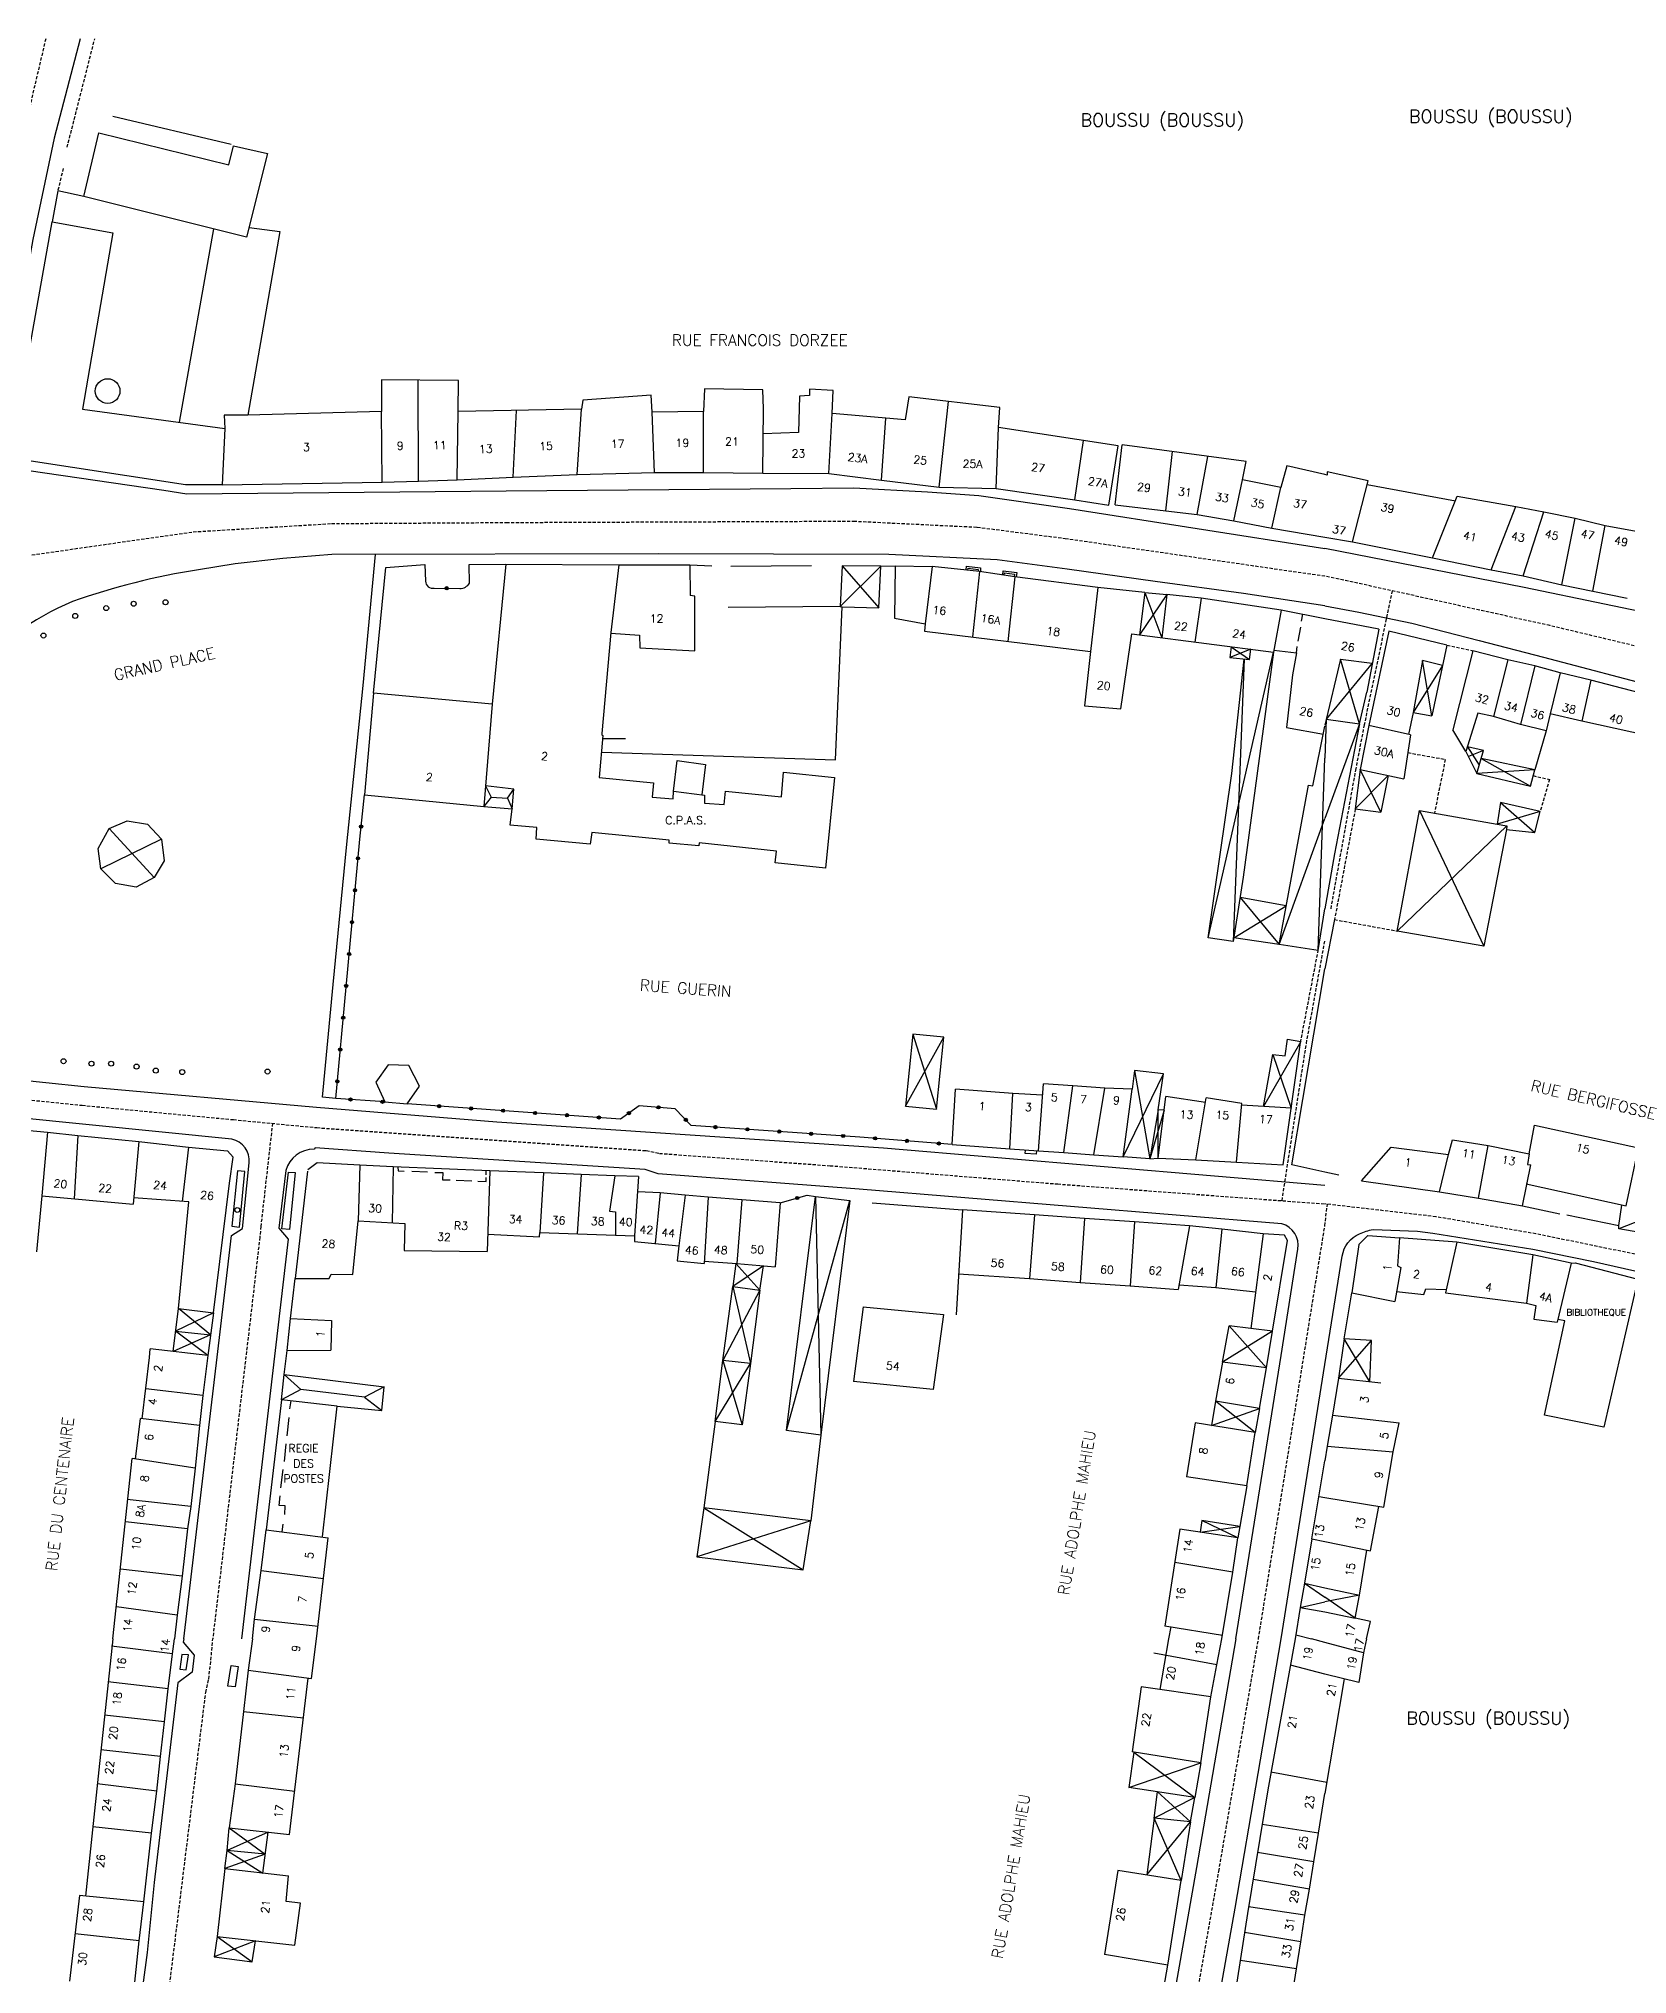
# Model space of a CAD drawing. Header units: millimetres. Extents: x 109000 to 110000, y 124000 to 125001.
# Drawn here: x 109299.1 to 109547.2, y 124697.6 to 125000 of the extents above; entities that cross this region are included whole.
import ezdxf
from ezdxf.enums import TextEntityAlignment as Align

# ---------------------------------------------------------------- set-up
doc = ezdxf.new("R2010")
doc.units = ezdxf.units.MM
doc.linetypes.add('DASHED', pattern=[0.75, 0.5, -0.25])
doc.layers.get('0').update_dxf_attribs({"linetype": 'CONTINUOUS'})
for name, color, linetype in [('W0001', 6, 'DASHED'), ('W0008', 7, 'CONTINUOUS'), ('W0100', 7, 'CONTINUOUS'), ('W0112', 1, 'DASHED'), ('W0310', 3, 'CONTINUOUS'), ('W0322', 7, 'CONTINUOUS'), ('W0980', 7, 'CONTINUOUS'), ('W0989', 7, 'CONTINUOUS'), ('W0991', 7, 'CONTINUOUS')]:
    doc.layers.add(name, color=color, linetype=linetype)
doc.styles.get("Standard").update_dxf_attribs({"font": 'romans.shx', "width": 0.85})

# ---------------------------------------------------------------- blocks, each defined once
blk = doc.blocks.new('t322o')
at = {"color": 0, "linetype": 'Continuous'}
for radius in [0.25, 0.15]:
    blk.add_circle((0, 0), radius, dxfattribs=at)

msp = doc.modelspace()

# ---------------------------------------------------------------- linework, layer by layer
at = {"layer": 'W0001'}
for points in [[(109300.2, 125000), (109293.11, 124969.78), (109290.77, 124958.07), (109289.93, 124954.14), (109285.26, 124943.78)], [(109297.3, 124919.25), (109323.24, 124922.96), (109344.86, 124924.25), (109372.13, 124924.42), (109426.39, 124924.63), (109445.7, 124923.69), (109459.44, 124921.93), (109500, 124916.06)], [(109510.51, 124913.75), (109506.15, 124892.83), (109504.83, 124885.98), (109500.88, 124863.89)], [(109493.31, 124818.46), (109494.69, 124827.39), (109497.12, 124843.03), (109500, 124859.03)], [(109261.47, 124837.9), (109305.9, 124833.36), (109329.52, 124831.12), (109342.55, 124829.87), (109394, 124826.28), (109396.06, 124825.85), (109422.71, 124823.93), (109458.27, 124821.07), (109500, 124817.96)], [(109335.62, 124830.54), (109333.8, 124814.44), (109333.64, 124812.75), (109332.26, 124800.84), (109326.29, 124750)], [(109500, 124814.54), (109500.39, 124817.91)], [(109489.63, 124750), (109500, 124814.54)], [(109316.36, 124669.94), (109325.2, 124741.64), (109325.66, 124743.72), (109326.02, 124746.69), (109326.29, 124750)], [(109430.87, 124500), (109449.9, 124562.16), (109460.27, 124596.89), (109463.53, 124610.55), (109464.29, 124613.8), (109467.23, 124626.7), (109471.91, 124648.48), (109483.44, 124713.68), (109489.63, 124750)]]:
    msp.add_lwpolyline(points, dxfattribs=at)
for points in [[(109714.68, 124750, -0.127693), (109700.69, 124767.16), (109689.66, 124791.66), (109678.26, 124815.98), (109678.36, 124818.82), (109674.03, 124828.08), (109665.92, 124840.98), (109657.41, 124851.16), (109655.46, 124851.82), (109649.54, 124857.38), (109633.48, 124868.82), (109613.63, 124878.62), (109602.24, 124883.89), (109579.99, 124894.32), (109566.57, 124900.81), (109535.17, 124908.3), (109500, 124916.06)], [(109707.75, 124756.33), (109690.11, 124756.61, -0.051784), (109683.69, 124757.38, -0.008133), (109679.09, 124758.5), (109672.15, 124760.88), (109655.52, 124767.73), (109649.64, 124770.33), (109636.12, 124776.75), (109618.62, 124785.72), (109602.93, 124792.84), (109579.49, 124801.7), (109568.73, 124805.15), (109550.65, 124809.65), (109532.98, 124813.28), (109517.35, 124815.95), (109500, 124817.96)]]:
    msp.add_lwpolyline(points, format="xyb", dxfattribs=at)
at = {"layer": 'W0008'}
for points in [[(109305.57, 125000), (109301.52, 124984.45), (109298.17, 124968.64), (109292.41, 124936.42), (109292.41, 124935.34, 0.399475), (109294.69, 124932.95), (109318.66, 124929.47), (109322.26, 124928.88), (109372.11, 124929.35), (109416.58, 124929.71), (109426.41, 124929.83), (109437.91, 124929.23), (109445.94, 124928.64), (109460.09, 124926.6), (109500, 124920.37)], [(109597.31, 125000), (109593.25, 124980.33), (109590.28, 124968.22), (109585.75, 124950.36), (109582.55, 124938.64), (109580.53, 124931.03), (109573.59, 124908.58, -0.335024), (109568.38, 124906.46), (109556.23, 124909.06), (109531.16, 124914.27), (109500, 124920.37)], [(109500, 124911.38), (109487.29, 124913.31), (109473.51, 124915.22), (109459.73, 124917.14), (109448.82, 124918.58), (109431.92, 124919.41), (109395.85, 124919.53), (109344.91, 124919.41), (109337.24, 124918.81), (109329.81, 124917.98), (109324.05, 124917.02, 0.047694), (109304.41, 124912.07, 0.107864), (109288.01, 124900.4, 0.141165)], [(109500, 124911.38), (109505.31, 124910.41), (109513.61, 124908.68), (109524.12, 124905.98), (109534.15, 124903.38), (109552.76, 124898.47), (109563.17, 124895.67), (109569.47, 124893.66), (109569.62, 124893.59, -0.147656), (109570.32, 124892.07), (109599.72, 124878.52, -0.087075), (109600.65, 124877.88, -0.087075)], [(109321.8, 124750), (109328.61, 124807.67), (109329.2, 124813.03), (109330.95, 124814.14), (109332, 124824.35, 0.389344), (109329.25, 124828.06), (109284.14, 124832.58), (109269.88, 124834.02, 0.284501), (109264.97, 124831.62), (109255.97, 124811.85), (109243.07, 124783.41), (109238.4, 124775.42), (109234.18, 124767.98), (109228.73, 124759.64), (109222.42, 124750)], [(109486.09, 124750), (109493.17, 124794.25), (109495.8, 124810.9, 0.378756), (109493.28, 124814.85), (109427.25, 124820.24), (109395.85, 124822.64), (109393.81, 124823.36), (109353.78, 124825.87), (109342.27, 124826.71), (109342.13, 124826.51, 0.339513), (109337.7, 124823.17), (109336.6, 124814.15), (109338.08, 124812.46), (109330.79, 124750)], [(109500, 124792.86), (109502.71, 124809.82, -0.256954), (109505.41, 124813.29, -0.049296), (109507.53, 124813.97), (109514.47, 124813.68), (109516.88, 124813.39), (109532.51, 124810.88), (109541.96, 124808.96), (109550.06, 124807.12)], [(109486.09, 124750), (109479.96, 124714.29), (109468.49, 124649.08), (109463.77, 124627.47, -0.422935), (109461.21, 124625.23), (109438.88, 124629.84)], [(109500, 124591.49), (109471.35, 124603.73), (109468.69, 124605.06, -0.23461), (109467.05, 124609.67), (109471.66, 124630.35), (109475.97, 124651.44), (109486.01, 124707.95), (109493.17, 124750)]]:
    msp.add_lwpolyline(points, format="xyb", dxfattribs=at)
for points in [[(109276.23, 124839.41), (109306.2, 124836.29), (109342.51, 124833.06), (109370.68, 124830.78), (109431.08, 124826.71), (109500, 124820.9)], [(109329.3, 124814.49), (109330.47, 124814.35), (109331.29, 124823.04), (109330.15, 124823.14), (109329.3, 124814.49)], [(109338.12, 124822.93), (109339.19, 124822.85), (109338.26, 124813.98), (109337.11, 124814.09), (109338.12, 124822.93)], [(109493.17, 124750), (109500, 124792.86)], [(109321.8, 124750), (109321.67, 124749.51), (109323.41, 124747.46), (109323.1, 124744.8), (109320.85, 124743.16), (109317.16, 124711.94), (109316.03, 124700.99), (109311.74, 124668.76)], [(109321.15, 124745.29), (109322.15, 124745.16), (109322.48, 124747.49), (109321.48, 124747.55), (109321.15, 124745.29)]]:
    msp.add_lwpolyline(points, dxfattribs=at)
at = {"layer": 'W0100'}
for points in [[(109306.14, 124975.34), (109308.49, 124985.3), (109328.83, 124980.28), (109329.56, 124983.28), (109334.83, 124982.06), (109331.59, 124969.02), (109306.14, 124975.34)], [(109326.39, 124970.31), (109321.03, 124940.08)], [(109331.96, 124970.53), (109336.77, 124969.88), (109331.78, 124941.16), (109328.09, 124941.16), (109328.2, 124939.1)], [(109402.97, 124941.75), (109394.93, 124941.68), (109394.79, 124944.31), (109384.12, 124943.53), (109383.9, 124942.11), (109364.62, 124941.75), (109364.69, 124946.59), (109352.66, 124946.73), (109352.66, 124941.75), (109331.78, 124941.16)], [(109358.43, 124930.87), (109358.36, 124946.66)], [(109412.3, 124942.15), (109412.23, 124945.16), (109403.12, 124945.31), (109402.97, 124941.75)], [(109467.74, 124936.38), (109449.02, 124939.26), (109449.23, 124942.39), (109435, 124944.03), (109434.43, 124940.47), (109423.04, 124941.47), (109423.19, 124945.02), (109419.48, 124945.23), (109419.48, 124944.24), (109417.92, 124944.17), (109417.78, 124938.48), (109412.27, 124938.27)], [(109439.77, 124929.95), (109441.2, 124943.31)], [(109352.73, 124930.73), (109352.66, 124941.75)], [(109364.47, 124931.08), (109364.62, 124941.75)], [(109373.23, 124931.51), (109373.73, 124941.92)], [(109383.19, 124931.94), (109383.9, 124942.11)], [(109395.29, 124932.22), (109394.93, 124941.68)], [(109402.97, 124932.22), (109402.97, 124941.75)], [(109412.23, 124932.15), (109412.3, 124942.15)], [(109422.54, 124932.08), (109423.04, 124941.47)], [(109430.73, 124931.01), (109431.44, 124940.73)], [(109448.66, 124929.73), (109449.02, 124939.26)], [(109460.97, 124927.95), (109462.31, 124937.22)], [(109467.24, 124927.17), (109468.34, 124936.57)], [(109500, 124931.89), (109494.06, 124933.29), (109493.14, 124929.87), (109487.16, 124931.08), (109487.73, 124933.93), (109468.34, 124936.57)], [(109466.24, 124927.1), (109467.74, 124936.38)], [(109475.14, 124926.25), (109476.22, 124935.5)], [(109480.05, 124925.68), (109481.72, 124934.75)], [(109327.77, 124930.32), (109352.73, 124930.73)], [(109352.73, 124930.73), (109358.43, 124930.87)], [(109358.43, 124930.87), (109364.47, 124931.08)], [(109364.47, 124931.08), (109373.23, 124931.51)], [(109373.23, 124931.51), (109383.19, 124931.94)], [(109383.19, 124931.94), (109395.29, 124932.22)], [(109395.29, 124932.22), (109402.97, 124932.22)], [(109402.97, 124932.22), (109412.23, 124932.15)], [(109412.23, 124932.15), (109422.54, 124932.08)], [(109422.54, 124932.08), (109430.73, 124931.01)], [(109430.73, 124931.01), (109439.77, 124929.95)], [(109485.81, 124924.68), (109487.16, 124931.08)], [(109506.75, 124930.95), (109500.34, 124932.35), (109500.34, 124931.8), (109500, 124931.89)], [(109504.34, 124921.4), (109506.75, 124930.95)], [(109439.77, 124929.95), (109448.66, 124929.73)], [(109448.66, 124929.73), (109460.97, 124927.95)], [(109460.97, 124927.95), (109466.24, 124927.1)], [(109491.72, 124923.54), (109493.14, 124929.87)], [(109506.6, 124930.35), (109520.39, 124927.82)], [(109516.83, 124918.91), (109520.67, 124928.51)], [(109520.67, 124928.51), (109529.83, 124926.92), (109534.22, 124926.07), (109539.11, 124925.09)], [(109467.24, 124927.17), (109475.14, 124926.25)], [(109475.14, 124926.25), (109480.05, 124925.68)], [(109480.05, 124925.68), (109485.81, 124924.68)], [(109485.81, 124924.68), (109491.72, 124923.54)], [(109526, 124917.02), (109529.83, 124926.92)], [(109530.97, 124916.08), (109534.22, 124926.07)], [(109537.01, 124914.66), (109539.11, 124925.09)], [(109539.11, 124925.09), (109543.81, 124923.93), (109549.18, 124922.96), (109553.09, 124922.23), (109552.79, 124920.46), (109554.92, 124919.97), (109563.78, 124918.14), (109565.73, 124924.18)], [(109491.72, 124923.54), (109500, 124922.14)], [(109500, 124922.14), (109504.34, 124921.4)], [(109504.34, 124921.4), (109516.83, 124918.91)], [(109541.86, 124913.71), (109543.81, 124923.93)], [(109345.5, 124834.43), (109343.43, 124834.66), (109345.12, 124852.26), (109347.18, 124873.62), (109349.79, 124898.95), (109351.7, 124919.43)], [(109516.83, 124918.91), (109526, 124917.02)], [(109351.4, 124897.73), (109353.31, 124917.4), (109359.44, 124917.86)], [(109366.33, 124917.86), (109372.08, 124917.93), (109369.93, 124896.04)], [(109372.08, 124917.93), (109389.7, 124917.78), (109388.47, 124907.22), (109387.09, 124891.45), (109387.07, 124891.22), (109387.23, 124891.12), (109386.63, 124884.56), (109395.14, 124883.72), (109394.91, 124881.5), (109398.2, 124881.27), (109398.28, 124882.42), (109403.1, 124881.81), (109403.1, 124880.58), (109406.17, 124880.35), (109406.4, 124882.42), (109415.13, 124881.58), (109415.43, 124885.4), (109423.4, 124884.56), (109422.02, 124870.4), (109414.13, 124871.25), (109414.36, 124873.08), (109402.26, 124874.38), (109402.23, 124873.89), (109397.56, 124874.33), (109397.58, 124874.78), (109385.48, 124875.99), (109385.25, 124874.15), (109376.83, 124874.92), (109376.91, 124876.76), (109372.77, 124877.14), (109373.08, 124879.66)], [(109389.7, 124917.78), (109400.8, 124917.78)], [(109400.8, 124917.78), (109400.88, 124913.03)], [(109400.8, 124917.78), (109404.26, 124917.64)], [(109407.21, 124917.58), (109419.8, 124917.71)], [(109424.6, 124911.22), (109430.31, 124911.09), (109430.65, 124917.58), (109424.62, 124917.64), (109424.29, 124911.29), (109424.6, 124911.22)], [(109424.29, 124911.29), (109430.65, 124917.58)], [(109424.62, 124917.64), (109430.31, 124911.09)], [(109430.65, 124917.58), (109432.89, 124917.64)], [(109432.89, 124917.64), (109432.78, 124909.48), (109437.59, 124908.61), (109437.47, 124907.45), (109463.38, 124904.26), (109462.46, 124895.75), (109468.14, 124895.29), (109469.87, 124907.04), (109471.03, 124906.87)], [(109432.89, 124917.64), (109438.64, 124917.55)], [(109438.64, 124917.55), (109437.59, 124908.61)], [(109446.08, 124916.78), (109438.64, 124917.55)], [(109443.96, 124917), (109444.02, 124917.58), (109446.24, 124917.31), (109446.19, 124916.77)], [(109444.26, 124916.97), (109444.29, 124917.26), (109445.86, 124917.09), (109445.86, 124916.81)], [(109446.08, 124916.78), (109444.97, 124906.53)], [(109451.59, 124915.94), (109446.08, 124916.78)], [(109449.68, 124916.23), (109449.78, 124916.89), (109451.9, 124916.63), (109451.81, 124915.91)], [(109449.92, 124916.2), (109449.97, 124916.54), (109451.5, 124916.37), (109451.49, 124915.96)], [(109451.59, 124915.94), (109450.47, 124905.85)], [(109464.54, 124914.26), (109451.59, 124915.94)], [(109526, 124917.02), (109530.97, 124916.08)], [(109530.97, 124916.08), (109537.01, 124914.66)], [(109388.46, 124907.13), (109392.94, 124906.8), (109393, 124904.86), (109401.58, 124904.39), (109401.58, 124912.89), (109400.88, 124913.03)], [(109464.54, 124914.26), (109463.38, 124904.26)], [(109471.89, 124913.49), (109464.54, 124914.26)], [(109471.89, 124913.49), (109471.03, 124906.87)], [(109471.89, 124913.49), (109475.34, 124913.19), (109471.03, 124906.87)], [(109471.89, 124913.49), (109474.56, 124906.41)], [(109475.34, 124913.19), (109474.56, 124906.41)], [(109480.7, 124912.58), (109475.34, 124913.19)], [(109480.7, 124912.58), (109479.69, 124905.74)], [(109493.18, 124910.74), (109480.7, 124912.58)], [(109537.01, 124914.66), (109541.86, 124913.71)], [(109541.86, 124913.71), (109547.24, 124912.59)], [(109386.99, 124888.51), (109423.55, 124887.33), (109424.6, 124911.22)], [(109424.29, 124911.29), (109406.8, 124911.15)], [(109493.18, 124910.74), (109491.96, 124904.15)], [(109500, 124909.36), (109493.18, 124910.74)], [(109496.37, 124909.01), (109496.54, 124910.08)], [(109508.43, 124907.74), (109500, 124909.36)], [(109471.03, 124906.87), (109491.96, 124904.15)], [(109495.84, 124905.88), (109496.25, 124908.09)], [(109508.43, 124907.74), (109506.54, 124897.92)], [(109510.02, 124907.44), (109506.89, 124892.72)], [(109519.08, 124905.26), (109510.02, 124907.44)], [(109481.76, 124859.55), (109491.96, 124904.15)], [(109491.96, 124904.15), (109487.26, 124868.99), (109485.7, 124858.97), (109481.76, 124859.55), (109485.47, 124885.21)], [(109485.37, 124905), (109485.18, 124903.34), (109488.25, 124902.99), (109488.44, 124904.61), (109485.18, 124903.34)], [(109485.37, 124905), (109488.25, 124902.99)], [(109492.02, 124904.48), (109495.55, 124904.03), (109494.97, 124900.61), (109493.99, 124892.39), (109499.78, 124891.36)], [(109495.55, 124904.03), (109495.67, 124905.02)], [(109519.08, 124905.26), (109516.69, 124894.19)], [(109523.1, 124904.37), (109519.98, 124892.04)], [(109528.6, 124902.95), (109523.1, 124904.37)], [(109485.47, 124885.21), (109487.39, 124903.09), (109485.7, 124858.97)], [(109502.42, 124903.05), (109500, 124892.73)], [(109507.41, 124902.43), (109500.23, 124893.71)], [(109505.43, 124892.97), (109502.42, 124903.05), (109507.41, 124902.43)], [(109518.4, 124902.1), (109515.24, 124902.88), (109513.79, 124894.75), (109516.69, 124894.19), (109515.24, 124902.88)], [(109518.4, 124902.1), (109513.79, 124894.75)], [(109528.6, 124902.95), (109526.34, 124894.1)], [(109532.81, 124902), (109528.6, 124902.95)], [(109532.81, 124902), (109530.54, 124892.85)], [(109536.77, 124900.94), (109532.81, 124902)], [(109536.77, 124900.94), (109535.2, 124894.55)], [(109541.56, 124899.76), (109536.77, 124900.94)], [(109351.4, 124897.73), (109350.02, 124881.88)], [(109369.93, 124896.04), (109351.4, 124897.73)], [(109500.23, 124893.71), (109505.43, 124892.97), (109506.54, 124897.92)], [(109541.56, 124899.76), (109540.12, 124893.38)], [(109551.56, 124897.16), (109541.56, 124899.76)], [(109369.93, 124896.04), (109368.63, 124880.05)], [(109513.79, 124894.75), (109513.07, 124891.32)], [(109540.12, 124893.38), (109535.2, 124894.55), (109534.57, 124891.86), (109530.54, 124892.85), (109526.34, 124894.1), (109523.92, 124894.64), (109522.04, 124888.64), (109519.98, 124892.04)], [(109498.96, 124857.54), (109492.88, 124858.47), (109497.44, 124883.38), (109498.11, 124883.29), (109500, 124892.58)], [(109500.23, 124893.71), (109500, 124887.58)], [(109505.43, 124892.97), (109501.53, 124872.64), (109500, 124864.06)], [(109505.43, 124892.97), (109500, 124878.16)], [(109506.89, 124892.72), (109505.54, 124885.84)], [(109513.4, 124891.24), (109506.89, 124892.72)], [(109513.4, 124891.24), (109512.34, 124884.39)], [(109534.57, 124891.86), (109532.79, 124885.79)], [(109566.08, 124878.45), (109555.78, 124883.37), (109558.38, 124889.36), (109540.12, 124893.38)], [(109387.19, 124890.65), (109390.76, 124890.65)], [(109522.04, 124888.64), (109523.75, 124885.19), (109524.78, 124888.77), (109522.26, 124889.35)], [(109522.26, 124889.35), (109524.13, 124886.52)], [(109524.78, 124888.77), (109522.43, 124887.85)], [(109398.28, 124882.42), (109398.84, 124887.21), (109403.27, 124886.59), (109402.71, 124881.86)], [(109498.96, 124857.54), (109500, 124887.58)], [(109505.54, 124885.84), (109504.76, 124879.66), (109508.72, 124879.16), (109505.54, 124885.84)], [(109505.54, 124885.84), (109512.34, 124884.39)], [(109523.75, 124885.19), (109532.11, 124883.24), (109532.79, 124885.79), (109524.42, 124887.52), (109532.11, 124883.24)], [(109532.79, 124885.79), (109523.75, 124885.19)], [(109368.63, 124880.05), (109373.08, 124879.66), (109373.3, 124882.73), (109368.89, 124883.26), (109369.78, 124881.5), (109372.31, 124881.35), (109373.3, 124882.73)], [(109504.76, 124879.66), (109509.89, 124884.91), (109508.72, 124879.16)], [(109350.02, 124881.88), (109368.63, 124880.05)], [(109369.78, 124881.5), (109368.63, 124880.05)], [(109372.31, 124881.35), (109373.08, 124879.66)], [(109528.39, 124876.45), (109524.86, 124858.21), (109511.31, 124860.59), (109514.81, 124879.41), (109526.91, 124877.28)], [(109514.81, 124879.41), (109524.86, 124858.21)], [(109533.64, 124879.24), (109527.42, 124880.68), (109526.91, 124877.28), (109528.44, 124877.02), (109528.39, 124876.45), (109532.8, 124875.97), (109533.64, 124879.24), (109526.91, 124877.28)], [(109527.42, 124880.68), (109532.8, 124875.97)], [(109312.94, 124877.83), (109316.08, 124877.29), (109318.31, 124874.92), (109318.69, 124871.55), (109317.16, 124868.95), (109314.32, 124867.42), (109311.11, 124868.03), (109308.81, 124870.33), (109308.42, 124873.46), (109310.11, 124876.6), (109312.94, 124877.83)], [(109310.11, 124876.6), (109317.16, 124868.95)], [(109492.88, 124858.47), (109500, 124878.16)], [(109511.31, 124860.59), (109528.44, 124877.02)], [(109318.31, 124874.92), (109308.81, 124870.33)], [(109492.88, 124858.47), (109485.78, 124859.51), (109493.98, 124864.51), (109486.77, 124865.81), (109492.88, 124858.47)], [(109498.96, 124857.54), (109500, 124864.06)], [(109501.51, 124862.38), (109500, 124854.71)], [(109500, 124822.93), (109494.85, 124824.05), (109500, 124854.71)], [(109434.51, 124833.21), (109439.33, 124832.75), (109440.48, 124844), (109435.66, 124844.46), (109434.51, 124833.21), (109440.48, 124844)], [(109435.66, 124844.46), (109439.33, 124832.75)], [(109490.42, 124833.16), (109491.88, 124841.32), (109493.8, 124841.09), (109494.18, 124843.69), (109496.24, 124843.34), (109490.42, 124833.16)], [(109493.5, 124824.05), (109496.21, 124843.18)], [(109491.88, 124841.32), (109494.75, 124832.9)], [(109356.68, 124833.59), (109358.6, 124836.34), (109356.91, 124839.56), (109353.7, 124839.71), (109351.78, 124836.96), (109353.16, 124833.9), (109356.68, 124833.59)], [(109455.27, 124826.24), (109456.03, 124836.73)], [(109474.91, 124832.61), (109473.96, 124832.67), (109474.8, 124838.26), (109470.28, 124838.79), (109469.9, 124835.89), (109465.61, 124836.04), (109460.63, 124836.42), (109456.03, 124836.73)], [(109472.66, 124825.02), (109468.52, 124825.32), (109474.8, 124838.26)], [(109470.28, 124838.79), (109472.66, 124825.02)], [(109441.79, 124827.24), (109442.32, 124835.89)], [(109455.9, 124834.97), (109451.28, 124835.2), (109442.32, 124835.89)], [(109450.82, 124826.55), (109451.28, 124835.2)], [(109459.25, 124826.01), (109460.63, 124836.42)], [(109463.92, 124825.63), (109465.61, 124836.04)], [(109468.52, 124825.32), (109469.9, 124835.89)], [(109473.96, 124825.09), (109475.18, 124834.74)], [(109481.35, 124833.81), (109475.18, 124834.74)], [(109479.86, 124824.86), (109481.46, 124834.51)], [(109487.06, 124833.67), (109481.46, 124834.51)], [(109473.96, 124832.67), (109472.66, 124825.02), (109473.96, 124825.09), (109473.96, 124832.67)], [(109474.91, 124832.61), (109472.66, 124825.02)], [(109486.18, 124824.5), (109487.06, 124833.67)], [(109494.75, 124832.9), (109487.03, 124833.36)], [(109295.5, 124829.61), (109300.49, 124829.16)], [(109300.49, 124829.16), (109299.6, 124819.2)], [(109300.49, 124829.16), (109305.23, 124828.63)], [(109305.23, 124828.63), (109304.63, 124818.74)], [(109305.23, 124828.63), (109314.77, 124827.73)], [(109314.77, 124827.73), (109313.84, 124817.91)], [(109314.77, 124827.73), (109322.51, 124826.83)], [(109510.38, 124826.83), (109519.34, 124825.66), (109519.92, 124827.99), (109525.51, 124827.06), (109531.92, 124825.78), (109531.68, 124824.09), (109532.15, 124824.04)], [(109531.92, 124825.78), (109532.73, 124830.26), (109548.97, 124826.71), (109554.38, 124824.79)], [(109322.51, 124826.83), (109321.52, 124818.35)], [(109322.51, 124826.83), (109328.6, 124826.23)], [(109326.42, 124800.93), (109328.9, 124821.2), (109329.5, 124825.26)], [(109328.6, 124826.23), (109329.5, 124825.26)], [(109441.79, 124827.24), (109450.82, 124826.55)], [(109450.82, 124826.55), (109455.27, 124826.24)], [(109454.97, 124826.26), (109454.92, 124825.71), (109453.2, 124825.85), (109453.23, 124826.38)], [(109455.27, 124826.24), (109459.25, 124826.01)], [(109459.25, 124826.01), (109463.92, 124825.63)], [(109463.92, 124825.63), (109468.52, 124825.32)], [(109473.96, 124825.09), (109479.86, 124824.86)], [(109479.86, 124824.86), (109486.18, 124824.5)], [(109505.7, 124821.54), (109510.38, 124826.83)], [(109517.89, 124819.82), (109519.34, 124825.66)], [(109523.99, 124818.88), (109525.51, 124827.06)], [(109547.07, 124817.64), (109548.97, 124826.71)], [(109341.07, 124823.06), (109339.15, 124806.3), (109344.48, 124806.3), (109344.8, 124807), (109348.15, 124806.94), (109349, 124815.3), (109356.3, 124814.92), (109356.19, 124810.67), (109369.18, 124810.51)], [(109342.61, 124824.39), (109341.12, 124823.27)], [(109349.27, 124824.02), (109342.61, 124824.39)], [(109349.27, 124824.02), (109349, 124815.3)], [(109354.49, 124823.75), (109349.27, 124824.02)], [(109354.49, 124823.75), (109354.32, 124815.02)], [(109369.55, 124823.12), (109354.49, 124823.75)], [(109355.18, 124823.72), (109355.23, 124823.12), (109356.19, 124823.06)], [(109357.41, 124823.06), (109359.86, 124822.96)], [(109360.98, 124822.85), (109362.21, 124822.85), (109362.16, 124821.74), (109363.36, 124821.71)], [(109364.34, 124821.67), (109366.77, 124821.56)], [(109367.72, 124821.51), (109368.98, 124821.48), (109369.01, 124822.08)], [(109368.99, 124822.52), (109369.01, 124823.14)], [(109369.55, 124823.12), (109369.18, 124810.51)], [(109377.97, 124822.8), (109369.55, 124823.12)], [(109377.97, 124822.8), (109377.38, 124813.49)], [(109383.82, 124822.53), (109377.97, 124822.8)], [(109383.82, 124822.53), (109383.24, 124813.28)], [(109389.09, 124822.37), (109383.82, 124822.53)], [(109389.09, 124822.37), (109388.29, 124816.84)], [(109392.77, 124822.26), (109389.09, 124822.37)], [(109392.77, 124822.26), (109392.18, 124812.95)], [(109486.18, 124824.5), (109493.5, 124824.05)], [(109502.17, 124822.46), (109500, 124822.93)], [(109530.85, 124817.64), (109532.15, 124824.04)], [(109299.6, 124819.2), (109298.77, 124810.47)], [(109299.6, 124819.2), (109313.84, 124817.91)], [(109320.93, 124801.61), (109322.58, 124818.27), (109313.93, 124818.89)], [(109396.17, 124819.71), (109392.71, 124819.87)], [(109396.17, 124819.71), (109395.41, 124811.78)], [(109400.06, 124819.34), (109396.17, 124819.71)], [(109400.06, 124819.34), (109399.1, 124811.41)], [(109403.68, 124819.02), (109400.06, 124819.34)], [(109403.68, 124819.02), (109403.04, 124808.65)], [(109408.95, 124818.59), (109403.68, 124819.02)], [(109408.95, 124818.59), (109408.15, 124808.63)], [(109414.92, 124818.11), (109408.95, 124818.59)], [(109420.45, 124819.13), (109425.83, 124818.49), (109421.3, 124781.83), (109415.93, 124782.58), (109420.45, 124819.13), (109421.3, 124781.83)], [(109505.7, 124821.54), (109517.89, 124819.82)], [(109517.89, 124819.82), (109523.99, 124818.88)], [(109523.99, 124818.88), (109530.85, 124817.64)], [(109531.47, 124821.07), (109547.07, 124817.64)], [(109553.57, 124818.88), (109556.19, 124818.1), (109545.94, 124814.09), (109545.94, 124814.61), (109546.4, 124817.78)], [(109388.29, 124816.84), (109389.2, 124816.73), (109389.2, 124813.06)], [(109414.92, 124818.11), (109414.12, 124808.15)], [(109415.93, 124782.58), (109425.83, 124818.49)], [(109429.29, 124818.11), (109443.4, 124817.05)], [(109443.4, 124817.05), (109442.39, 124800.61)], [(109454.63, 124816.25), (109443.4, 124817.05)], [(109454.63, 124816.25), (109453.89, 124806.28)], [(109462.46, 124815.67), (109454.63, 124816.25)], [(109462.46, 124815.67), (109461.78, 124805.69)], [(109470.29, 124815.14), (109462.46, 124815.67)], [(109530.85, 124817.64), (109536.69, 124816.42)], [(109537.79, 124816.24), (109545.94, 124814.61)], [(109369.26, 124813.22), (109377.33, 124812.8), (109377.38, 124813.49), (109392.18, 124812.95), (109392.18, 124812.1), (109399.1, 124811.41), (109398.84, 124809.07), (109403.04, 124808.65)], [(109470.29, 124815.14), (109469.61, 124805.16)], [(109478.86, 124814.55), (109470.29, 124815.14)], [(109478.86, 124814.55), (109477.1, 124804.6)], [(109483.92, 124814.02), (109478.86, 124814.55)], [(109483.92, 124814.02), (109482.96, 124804.92)], [(109490.36, 124813.27), (109483.92, 124814.02)], [(109490.36, 124813.27), (109488.45, 124798.48)], [(109493.71, 124813.06), (109490.36, 124813.27)], [(109494.19, 124812.26), (109493.71, 124813.06)], [(109505.29, 124811.61), (109506.72, 124813.04)], [(109506.72, 124813.04), (109511.68, 124812.67)], [(109511.68, 124812.67), (109511.33, 124808.26)], [(109520.62, 124811.96), (109511.68, 124812.67)], [(109555.14, 124812.46), (109545.94, 124814.09)], [(109491.8, 124798.06), (109494.19, 124812.26)], [(109505.29, 124811.61), (109504.23, 124804.04)], [(109520.62, 124811.96), (109518.86, 124804.07)], [(109532.51, 124810.01), (109520.62, 124811.96)], [(109532.51, 124810.01), (109531.51, 124802.45)], [(109538.49, 124808.71), (109532.51, 124810.01)], [(109403.07, 124809.02), (109408.15, 124808.63), (109414.12, 124808.15)], [(109408, 124808.64), (109407.52, 124805.03), (109411.77, 124804.5), (109412.32, 124808.29), (109407.52, 124805.03)], [(109408, 124808.64), (109411.77, 124804.5)], [(109442.78, 124807.01), (109453.89, 124806.28), (109461.78, 124805.69), (109469.61, 124805.16), (109477.1, 124804.6)], [(109511.33, 124808.26), (109511.85, 124808), (109510.91, 124802.7)], [(109538.49, 124808.71), (109539.12, 124808.77), (109548.87, 124806.21), (109543.57, 124783.06), (109534.33, 124784.94), (109537.5, 124799.71), (109536.4, 124799.9)], [(109538.49, 124808.71), (109536.3, 124799.46)], [(109338.46, 124800.06), (109339.15, 124806.3)], [(109411.77, 124804.5), (109410.28, 124793.01), (109405.97, 124793.48), (109407.52, 124805.03), (109410.28, 124793.01)], [(109411.77, 124804.5), (109405.97, 124793.48)], [(109477.23, 124805.31), (109482.96, 124804.92), (109489.19, 124804.24)], [(109503.04, 124796.9), (109504.23, 124804.04)], [(109504.23, 124804.04), (109510.91, 124802.7)], [(109511.18, 124804.25), (109515.44, 124803.82), (109515.78, 124804.67), (109518.97, 124804.6)], [(109518.86, 124804.07), (109531.51, 124802.45), (109532.96, 124802.11), (109532.62, 124799.97), (109536.3, 124799.46)], [(109320.09, 124794.9), (109320.93, 124801.61), (109326.42, 124800.93), (109325.51, 124794.25), (109320.49, 124798.08), (109325.95, 124797.49), (109320.93, 124801.61)], [(109326.42, 124800.93), (109320.49, 124798.08)], [(109427.91, 124801.89), (109426.36, 124790.19)], [(109427.91, 124801.89), (109440.42, 124800.67)], [(109440.42, 124800.67), (109438.82, 124788.96)], [(109325.95, 124797.49), (109320.09, 124794.9)], [(109337.91, 124795.07), (109338.46, 124800.06)], [(109338.46, 124800.06), (109344.85, 124799.76)], [(109344.85, 124799.76), (109344.74, 124795.13)], [(109491.8, 124798.06), (109484.02, 124793.22), (109485.03, 124798.91), (109490.89, 124792.37), (109491.8, 124798.06)], [(109491.8, 124798.06), (109485.03, 124798.91)], [(109315.28, 124784.38), (109316.42, 124793.95), (109316.51, 124795.34)], [(109325.51, 124794.25), (109316.51, 124795.34)], [(109337.45, 124791.3), (109337.91, 124795.07)], [(109337.91, 124795.07), (109344.74, 124795.13)], [(109507.05, 124790.17), (109507.31, 124796.64), (109503.04, 124796.9), (109502.15, 124790.74), (109507.31, 124796.64)], [(109507.05, 124790.17), (109503.04, 124796.9)], [(109325.51, 124794.25), (109324.76, 124788.02)], [(109405.97, 124793.48), (109409.01, 124783.43), (109404.75, 124783.96), (109410.28, 124793.01), (109409.01, 124783.43)], [(109404.75, 124783.96), (109405.97, 124793.48)], [(109484.02, 124793.22), (109482.91, 124787.15)], [(109490.89, 124792.37), (109484.02, 124793.22)], [(109489.77, 124785.98), (109490.89, 124792.37)], [(109324.76, 124788.02), (109315.84, 124789.09)], [(109350.01, 124787.79), (109340.06, 124788.96), (109337.02, 124787.37), (109337.45, 124791.3), (109340.06, 124788.96)], [(109337.45, 124791.3), (109353.05, 124789.39)], [(109345.75, 124786.36), (109352.68, 124785.66), (109353.05, 124789.39), (109350.01, 124787.79), (109352.68, 124785.66)], [(109438.82, 124788.96), (109426.36, 124790.19)], [(109502.15, 124790.74), (109501.21, 124784.94)], [(109502.15, 124790.74), (109508.77, 124789.98)], [(109324.76, 124788.02), (109324.24, 124783.36)], [(109343.46, 124765.92), (109345.75, 124786.36), (109337.02, 124787.37), (109334.64, 124767.06)], [(109338.35, 124785.93), (109338.52, 124787.19)], [(109482.91, 124787.15), (109482.3, 124783.35), (109489.77, 124785.98), (109489.13, 124782.26), (109482.91, 124787.15)], [(109489.77, 124785.98), (109482.91, 124787.15)], [(109314.24, 124778.1), (109314.99, 124784.41)], [(109324.24, 124783.36), (109314.99, 124784.41)], [(109324.24, 124783.36), (109323.56, 124776.68)], [(109337.93, 124781.73), (109338.25, 124784.6)], [(109404.75, 124783.96), (109402.99, 124770.5)], [(109479.76, 124783.75), (109478.38, 124775.34)], [(109489.13, 124782.26), (109479.76, 124783.75)], [(109501.21, 124784.94), (109500.38, 124780.09)], [(109501.21, 124784.94), (109511.59, 124783.74)], [(109509.19, 124770.58), (109510.65, 124779.21), (109511.59, 124783.74)], [(109337.5, 124777.74), (109337.77, 124780.45)], [(109421.3, 124781.83), (109419.71, 124768.43)], [(109487.8, 124773.91), (109489.13, 124782.26)], [(109500.38, 124780.09), (109500, 124777.84)], [(109500.38, 124780.09), (109510.65, 124779.21)], [(109310.71, 124750), (109313.72, 124778.18)], [(109323.56, 124776.68), (109313.72, 124778.18)], [(109323.56, 124776.68), (109322.88, 124770.68)], [(109336.92, 124773.59), (109337.29, 124776.46)], [(109497.97, 124765.61), (109500, 124777.84)], [(109487.8, 124773.91), (109478.38, 124775.34)], [(109487.8, 124773.91), (109486.74, 124767.58)], [(109322.88, 124770.68), (109312.95, 124771.8)], [(109322.88, 124770.68), (109322.36, 124767.22)], [(109337.56, 124769.44), (109337.61, 124770.77), (109336.65, 124770.82), (109336.81, 124772.36)], [(109402.99, 124770.5), (109401.92, 124762.84), (109418.54, 124760.77), (109419.71, 124768.43), (109401.92, 124762.84)], [(109419.71, 124768.43), (109402.99, 124770.5), (109418.54, 124760.77)], [(109499.09, 124772.26), (109500, 124772.11)], [(109500, 124772.11), (109509.19, 124770.58)], [(109507.14, 124763.75), (109508.43, 124770.67)], [(109322.36, 124767.22), (109312.66, 124768.28)], [(109322.36, 124767.22), (109321.53, 124759.79)], [(109337.16, 124766.73), (109337.29, 124767.9)], [(109486.74, 124767.58), (109480.78, 124768.48), (109480.53, 124766.65), (109486.74, 124767.58), (109486.42, 124765.77), (109480.78, 124768.48)], [(109333.83, 124760.71), (109334.64, 124767.06)], [(109334.64, 124767.06), (109344.32, 124765.81)], [(109342.51, 124750), (109344.32, 124765.81)], [(109477.37, 124767.13), (109475.02, 124752.01)], [(109486.42, 124765.77), (109477.37, 124767.13)], [(109485.62, 124760.45), (109486.42, 124765.77)], [(109497.97, 124765.61), (109496.8, 124758.69)], [(109497.97, 124765.61), (109500, 124765.2)], [(109500, 124765.2), (109507.14, 124763.75)], [(109485.62, 124760.45), (109476.56, 124761.91)], [(109506.52, 124750), (109507.14, 124752.73), (109504.75, 124753.24), (109505.43, 124756.83), (109506.57, 124763.86)], [(109321.53, 124759.79), (109311.87, 124760.87)], [(109321.53, 124759.79), (109320.71, 124753.71)], [(109332.83, 124753.1), (109333.83, 124760.71)], [(109333.83, 124760.71), (109343.59, 124759.43)], [(109483.93, 124750), (109485.62, 124760.45)], [(109496.8, 124758.69), (109496.16, 124754.92), (109500, 124755.77)], [(109496.8, 124758.69), (109500, 124756.52)], [(109496.8, 124758.69), (109500, 124758)], [(109500, 124758), (109505.43, 124756.83)], [(109505.43, 124756.83), (109500, 124755.77)], [(109504.75, 124753.24), (109500, 124756.52)], [(109320.71, 124753.71), (109311.25, 124755)], [(109320.71, 124753.71), (109320.34, 124750)], [(109332.48, 124750), (109332.83, 124753.1)], [(109332.83, 124753.1), (109342.77, 124751.98)], [(109496.16, 124754.92), (109495.36, 124750)], [(109496.16, 124754.92), (109500, 124754.22)], [(109500, 124754.22), (109504.75, 124753.24)], [(109310.71, 124750), (109308.48, 124729.56), (109306.4, 124709.81)], [(109320.02, 124747.69), (109320.34, 124750)], [(109332.48, 124750), (109331.8, 124745.1)], [(109341.71, 124743.81), (109342.51, 124750)], [(109495.36, 124750), (109491.11, 124726.42), (109487.92, 124707.09), (109485.65, 124692.36), (109484.09, 124683.16), (109480.58, 124665.94), (109477.85, 124648.95), (109475.28, 124635.62), (109472.71, 124624.01), (109468.57, 124608.19), (109469.24, 124606.44)], [(109475.59, 124750), (109474.22, 124742.1)], [(109484.02, 124750.55), (109475.02, 124752.01)], [(109475.94, 124751.86), (109475.59, 124750)], [(109483.12, 124745.96), (109483.93, 124750)], [(109495.47, 124750.66), (109497.9, 124750)], [(109500, 124749.43), (109497.9, 124750)], [(109506.03, 124747.84), (109500, 124749.43)], [(109506.52, 124750), (109506.03, 124747.84)], [(109320.02, 124747.69), (109310.49, 124748.85)], [(109319.35, 124742.22), (109320.02, 124747.69)], [(109483.12, 124745.96), (109473.29, 124747.76)], [(109506.03, 124747.84), (109505.33, 124743.2)], [(109319.35, 124742.22), (109309.91, 124743.31)], [(109329.18, 124745.84), (109330.26, 124745.68), (109329.82, 124742.52), (109328.67, 124742.63), (109329.18, 124745.84)], [(109331.8, 124745.1), (109331.12, 124738.67)], [(109331.8, 124745.1), (109341.71, 124743.81)], [(109338.29, 124719.44), (109341.18, 124743.88)], [(109482.2, 124740.93), (109483.12, 124745.96)], [(109500, 124744.49), (109494.63, 124745.92)], [(109505.33, 124743.2), (109500, 124744.49)], [(109503.02, 124743.76), (109500, 124725.84)], [(109318.75, 124737.03), (109319.35, 124742.22)], [(109471.29, 124742.53), (109469.88, 124732.36)], [(109482.2, 124740.93), (109471.29, 124742.53)], [(109480.61, 124730.65), (109482.2, 124740.93)], [(109318.75, 124737.03), (109309.37, 124738.07)], [(109318.15, 124731.63), (109318.75, 124737.03)], [(109331.12, 124738.67), (109329.78, 124727.34)], [(109331.12, 124738.67), (109340.45, 124737.69)], [(109318.15, 124731.63), (109308.8, 124732.67)], [(109317.55, 124726.23), (109318.15, 124731.63)], [(109470.15, 124732.32), (109469.39, 124726.79), (109480.61, 124730.65), (109479.69, 124725.2), (109469.39, 124726.79)], [(109480.61, 124730.65), (109469.88, 124732.36)], [(109470.15, 124732.32), (109479.69, 124725.2)], [(109500.29, 124727.55), (109491.57, 124729.17)], [(109317.55, 124726.23), (109308.25, 124727.36)], [(109316.75, 124719.63), (109317.55, 124726.23)], [(109329.78, 124727.34), (109328.86, 124720.48)], [(109329.78, 124727.34), (109339.1, 124726.23)], [(109479.69, 124725.2), (109473.32, 124722.01), (109473.88, 124726.09), (109479.02, 124721.4), (109479.69, 124725.2)], [(109498.99, 124719.64), (109500, 124725.84)], [(109500.29, 124727.55), (109500.29, 124727.55)], [(109473.32, 124722.01), (109472.2, 124713.12), (109479.02, 124721.4), (109477.55, 124712.27), (109473.32, 124722.01)], [(109479.02, 124721.4), (109473.32, 124722.01)], [(109316.75, 124719.63), (109307.54, 124720.66)], [(109315.55, 124708.9), (109316.75, 124719.63)], [(109334.13, 124713.42), (109334.94, 124719.81), (109328.55, 124716.93), (109328.86, 124720.48), (109334.5, 124716.37), (109328.18, 124714.11), (109328.55, 124716.93), (109334.13, 124713.42)], [(109328.86, 124720.48), (109338.29, 124719.44)], [(109498.99, 124719.64), (109490.22, 124721.02)], [(109498.29, 124715.19), (109498.99, 124719.64)], [(109334.5, 124716.37), (109328.55, 124716.93)], [(109498.29, 124715.19), (109489.49, 124716.63)], [(109328.18, 124714.11), (109326.96, 124703.52)], [(109328.18, 124714.11), (109338.12, 124712.96)], [(109339.09, 124702.17), (109340.01, 124708.72), (109337.74, 124708.97), (109338.12, 124712.96)], [(109467.67, 124713.83), (109465.6, 124700.71)], [(109477.55, 124712.27), (109467.67, 124713.83)], [(109497.59, 124710.91), (109498.29, 124715.19)], [(109305.48, 124709.9), (109303.94, 124696.51)], [(109315.55, 124708.9), (109305.48, 124709.9)], [(109475.46, 124699.05), (109477.55, 124712.27)], [(109497.59, 124710.91), (109488.8, 124712.43)], [(109496.89, 124706.86), (109497.59, 124710.91)], [(109314.81, 124702.84), (109315.55, 124708.9)], [(109496.89, 124706.86), (109488.09, 124708.16)], [(109496.26, 124702.65), (109496.89, 124706.86)], [(109314.81, 124702.84), (109304.79, 124703.91)], [(109496.26, 124702.65), (109487.46, 124704.12)], [(109314.01, 124695.38), (109314.81, 124702.84)], [(109326.96, 124703.52), (109326.53, 124700.33), (109332.47, 124699.54), (109332.97, 124702.85), (109326.53, 124700.33)], [(109326.96, 124703.52), (109339.09, 124702.17)], [(109326.96, 124703.52), (109332.47, 124699.54)], [(109475.46, 124699.05), (109465.6, 124700.71)], [(109495.56, 124698.44), (109496.26, 124702.65)], [(109473.99, 124690.35), (109475.46, 124699.05)], [(109495.56, 124698.44), (109486.79, 124699.78)], [(109494.86, 124693.84), (109495.56, 124698.44)]]:
    msp.add_lwpolyline(points, dxfattribs=at)
for points in [[(109306.14, 124975.34), (109302.09, 124976.23), (109301.2, 124971.37), (109310.68, 124969.67), (109305.97, 124942.13), (109328.2, 124939.1), (109327.77, 124930.32), (109322.02, 124930.32), (109295.23, 124934.44, -0.42924), (109294.78, 124935.09), (109301.2, 124971.37)], [(109359.44, 124917.86), (109359.52, 124915.25, 0.471225), (109360.9, 124914.18, -0.256214)], [(109364.88, 124914.11, 0.266935), (109366.41, 124914.95), (109366.33, 124917.86)]]:
    msp.add_lwpolyline(points, format="xyb", dxfattribs=at)
for centre, radius in [((109309.87, 124944.95), 1.93), ((109318.92, 124911.96), 0.391), ((109304.82, 124909.82), 0.391), ((109309.65, 124911.04), 0.391), ((109313.94, 124911.73), 0.391), ((109299.85, 124906.76), 0.391), ((109302.99, 124840.25), 0.391), ((109307.35, 124839.87), 0.391), ((109310.42, 124839.87), 0.391), ((109314.4, 124839.41), 0.391), ((109317.39, 124838.79), 0.391), ((109321.52, 124838.56), 0.391), ((109334.85, 124838.64), 0.391), ((109330.13, 124817.01), 0.38)]:
    msp.add_circle(centre, radius, dxfattribs=at)
at = {"layer": 'W0112'}
for points in [[(109303.55, 124983.03), (109307.87, 125000)], [(109302.93, 124979.74), (109302.09, 124976.23)], [(109519.08, 124905.26), (109523.1, 124904.37)], [(109512.97, 124888.46), (109518.81, 124887.41), (109517.11, 124879)], [(109532.54, 124884.87), (109535.09, 124884.26), (109533.64, 124879.24)], [(109504.76, 124879.66), (109501.51, 124862.38), (109511.31, 124860.59)], [(109496.21, 124843.18), (109498.96, 124857.54)]]:
    msp.add_lwpolyline(points, dxfattribs=at)
at = {"layer": 'W0310'}
msp.add_lwpolyline([(109310.68, 124987.89), (109329.16, 124983.52)], dxfattribs=at)
at = {"layer": 'W0322'}
for points in [[(109360.9, 124914.18), (109364.88, 124914.11)], [(109353.16, 124833.9), (109345.5, 124834.43), (109347.11, 124851.8), (109349.25, 124874.92), (109350.02, 124881.88)], [(109441.79, 124827.24), (109427.38, 124828.38), (109401.03, 124830.22), (109398.51, 124832.82), (109392.91, 124833.28), (109390, 124831.22), (109356.68, 124833.59)], [(109414.92, 124818.11), (109419.12, 124819.34), (109420.45, 124819.13)]]:
    msp.add_lwpolyline(points, dxfattribs=at)

# ---------------------------------------------------------------- block references
for p, rotation in [((109362.84, 124914.15), 358.8992036960736), ((109349.47, 124876.91), 83.72378238034575), ((109348.98, 124871.94), 84.69858780577869), ((109348.51, 124866.96), 84.69858780577869), ((109348.05, 124861.98), 84.69858780577869), ((109347.59, 124857), 84.69858780577869), ((109347.13, 124852.02), 84.69858780577869), ((109346.67, 124847.05), 84.71019785888478), ((109346.21, 124842.07), 84.71019785888478), ((109345.75, 124837.09), 84.71019785888478), ((109347.82, 124834.27), 175.9991300922142), ((109352.81, 124833.92), 175.9991300922142), ((109361.67, 124833.23), 175.9271063015543), ((109366.66, 124832.88), 175.9271063015543), ((109371.64, 124832.52), 175.9271063015543), ((109376.63, 124832.17), 175.9271063015543), ((109381.62, 124831.81), 175.9271063015543), ((109386.61, 124831.46), 175.9271063015543), ((109391.3, 124832.14), 215.3723912113773), ((109395.93, 124833.04), 175.3051917403796), ((109400.19, 124831.09), 134.1686144772116), ((109404.81, 124829.96), 176.0123799026238), ((109409.8, 124829.61), 176.0123799026238), ((109414.79, 124829.26), 176.0123799026238), ((109419.77, 124828.92), 176.0123799026238), ((109424.76, 124828.57), 176.0123799026238), ((109429.75, 124828.2), 175.4419539136971), ((109434.73, 124827.8), 175.4419539136971), ((109439.72, 124827.4), 175.4419539136971), ((109417.6, 124818.89), 16.21962696601774)]:
    msp.add_blockref('t322o', p, dxfattribs=dict(at, rotation=rotation))

# ---------------------------------------------------------------- texts
at = {"layer": 'W0980'}
for p in [(109474.61, 124987.16), (109525.91, 124987.73), (109525.51, 124737.48)]:
    msp.add_text('BOUSSU (BOUSSU)', height=2, dxfattribs=at).set_placement(p, align=Align.MIDDLE)
at = {"layer": 'W0989'}
msp.add_text('RUE FRANCOIS DORZEE', height=1.75, dxfattribs=at).set_placement((109411.74, 124952.89), align=Align.MIDDLE)
for s, rotation, p in [('GRAND PLACE', 12.6501, (109318.76, 124902.31)), ('RUE GUERIN', 355.9706, (109400.16, 124851.64)), ('RUE BERGIFOSSE', 346.8495, (109541.99, 124834.24)), ('RUE DU CENTENAIRE', 83.693, (109302.41, 124772.62)), ('RUE ADOLPHE MAHIEU', 80.6974, (109461.26, 124769.72)), ('RUE ADOLPHE MAHIEU', 80.4289, (109450.97, 124712.91))]:
    msp.add_text(s, height=1.75, rotation=rotation, dxfattribs=at).set_placement(p, align=Align.MIDDLE)
at = {"layer": 'W0991'}
for s, rotation, p in [('3', 0.9363, (109340.92, 124936.2)), ('9', 1.4311, (109355.58, 124936.42)), ('11', 2.02, (109361.77, 124936.49)), ('13', 2.7908, (109368.94, 124935.92)), ('15', 2.4523, (109378.35, 124936.35)), ('17', 1.347, (109389.55, 124936.71)), ('21', 359.5596, (109407.39, 124937.06)), ('23', 359.6051, (109417.78, 124935.21)), ('23A', 352.5737, (109427.03, 124934.5)), ('25', 353.2686, (109436.81, 124934.17)), ('25A', 358.6261, (109444.98, 124933.58)), ('27', 351.7828, (109455.21, 124933)), ('27A', 350.7952, (109464.55, 124930.67)), ('29', 353.3247, (109471.76, 124929.9)), ('31', 353.3911, (109478.15, 124929.16)), ('33', 350.2005, (109483.96, 124928.31)), ('35', 349.0962, (109489.51, 124927.39)), ('37', 350.4792, (109496.13, 124927.31)), ('39', 348.7514, (109509.8, 124926.68)), ('37', 349.6326, (109502.23, 124923.26)), ('41', 348.3445, (109522.68, 124922.23)), ('43', 349.2244, (109530.19, 124922.16)), ('45', 346.7701, (109535.45, 124922.47)), ('47', 348.968, (109541.06, 124922.53)), ('49', 348.2161, (109546.29, 124921.47)), ('16', 354.1189, (109439.79, 124910.69)), ('16A', 351.3207, (109447.79, 124909.3)), ('18', 352.5892, (109457.59, 124907.39)), ('22', 353.4855, (109477.53, 124908.2)), ('24', 351.6308, (109486.63, 124906.98)), ('26', 349.1337, (109503.6, 124905.01)), ('20', 354.058, (109465.47, 124898.93)), ('32', 345.5412, (109524.55, 124896.87)), ('26', 348.9747, (109497.12, 124894.82)), ('30', 346.416, (109510.76, 124894.9)), ('34', 347.3106, (109529.11, 124895.62)), ('36', 344.9741, (109533.23, 124894.46)), ('38', 346.1414, (109538.15, 124895.35)), ('40', 345.4183, (109545.49, 124893.74)), ('2', 355.318, (109378.12, 124887.91)), ('30A', 347.206, (109509.24, 124888.55)), ('2', 354.8098, (109360.13, 124884.64)), ('1', 355.642, (109446.46, 124833.21)), ('3', 356.0581, (109453.7, 124833.08)), ('5', 356.7009, (109457.75, 124834.61)), ('7', 355.318, (109462.28, 124834.29)), ('9', 356.1891, (109467.45, 124834.13)), ('13', 357.7707, (109478.4, 124831.91)), ('15', 356.6913, (109483.99, 124831.83)), ('17', 356.4701, (109490.79, 124831.18)), ('1', 351.9933, (109513, 124824.44)), ('11', 351.1774, (109522.49, 124825.78)), ('13', 349.7469, (109528.71, 124824.73)), ('15', 347.5776, (109540.3, 124826.59)), ('20', 353.665, (109302.5, 124821.1)), ('22', 354.6067, (109309.5, 124820.4)), ('24', 353.3602, (109318.09, 124820.85)), ('26', 354.3641, (109325.41, 124819.29)), ('30', 357.0817, (109351.66, 124817.26)), ('34', 357.8271, (109373.6, 124815.56)), ('36', 357.3996, (109380.31, 124815.4)), ('38', 358.2657, (109386.43, 124815.24)), ('40', 358.3411, (109390.8, 124815.14)), ('32', 357.574, (109362.42, 124812.8)), ('R3', 358.5324, (109365.08, 124814.55)), ('42', 357.3597, (109394.04, 124813.91)), ('44', 354.5271, (109397.45, 124813.43)), ('28', 356.7974, (109344.37, 124811.73)), ('46', 354.9617, (109401.13, 124810.71)), ('48', 355.3839, (109405.65, 124810.77)), ('50', 355.4095, (109411.35, 124810.83)), ('56', 355.937, (109448.88, 124808.7)), ('58', 355.7241, (109458.31, 124808.17)), ('60', 356.1115, (109465.97, 124807.69)), ('62', 356.0947, (109473.53, 124807.53)), ('64', 353.9959, (109480.14, 124807.42)), ('66', 353.4055, (109486.42, 124807.37)), ('2', 80.4255, (109491.05, 124806.46)), ('1', 81.9887, (109509.79, 124808)), ('2', 355.46, (109514.33, 124806.98)), ('4', 350.684, (109525.61, 124804.93)), ('4A', 347.7215, (109534.5, 124803.39)), ('1', 83.769, (109343.14, 124797.64)), ('2', 83.1244, (109317.77, 124792.26)), ('54', 354.4147, (109432.54, 124792.63)), ('6', 80.0657, (109485.19, 124790.29)), ('4', 83.5531, (109316.93, 124787.06)), ('3', 80.7199, (109506.2, 124787.41)), ('6', 84.2209, (109316.34, 124781.49)), ('8', 80.9451, (109481.04, 124779.39)), ('5', 80.3033, (109509.28, 124781.77)), ('8', 83.5759, (109315.66, 124775.05)), ('9', 80.459, (109508.43, 124775.62)), ('8A', 81.3404, (109315.01, 124769.99)), ('13', 80.4556, (109499.14, 124766.83)), ('13', 77.9789, (109505.52, 124767.93)), ('10', 83.6546, (109314.38, 124764.89)), ('14', 81.4623, (109478.65, 124764.49)), ('5', 82.6676, (109341.39, 124763.06)), ('15', 80.387, (109498.56, 124761.67)), ('15', 80.6904, (109503.98, 124760.84)), ('12', 82.2601, (109313.7, 124757.88)), ('7', 82.5333, (109340.32, 124756.19)), ('16', 80.8302, (109477.46, 124756.98)), ('14', 84.3548, (109313.03, 124752.1)), ('17', 79.1348, (109503.99, 124751.27)), ('14', 83.1762, (109318.88, 124748.95)), ('9', 83.5839, (109334.57, 124751.51)), ('18', 81.1348, (109480.49, 124748.47)), ('17', 79.207, (109505.33, 124749.02)), ('16', 83.0413, (109312.01, 124746.02)), ('9', 82.5999, (109339.3, 124748.51)), ('19', 79.7695, (109497.35, 124747.69)), ('19', 79.6157, (109504.22, 124746.19)), ('20', 79.6253, (109475.95, 124744.65)), ('18', 83.4127, (109311.37, 124740.64)), ('11', 84.0145, (109338.46, 124741.49)), ('21', 79.3717, (109501.07, 124742.1)), ('22', 81.1954, (109472.09, 124737.38)), ('21', 80.8478, (109494.94, 124737.09)), ('20', 83.6546, (109310.77, 124735.3)), ('13', 83.2127, (109337.44, 124732.49)), ('22', 83.6546, (109310.17, 124729.9)), ('24', 83.0831, (109309.76, 124724.04)), ('23', 80.7089, (109497.63, 124724.49)), ('17', 82.3656, (109336.64, 124723.05)), ('25', 81.0201, (109496.61, 124718.17)), ('26', 83.6155, (109308.75, 124715.3)), ('27', 80.6991, (109495.92, 124713.85)), ('29', 80.1727, (109495.23, 124709.76)), ('28', 83.1019, (109306.74, 124706.89)), ('21', 83.4001, (109334.54, 124708.18)), ('26', 81.0473, (109468.11, 124706.98)), ('31', 81.5662, (109494.53, 124705.43)), ('30', 83.8795, (109305.96, 124700.01)), ('33', 80.53, (109494.04, 124701.22))]:
    msp.add_text(s, height=1.25, rotation=rotation, dxfattribs=at).set_placement(p, align=Align.MIDDLE)
for s, height, p in [('19', 1.25, (109399.64, 124936.85)), ('12', 1.25, (109395.62, 124909.41)), ('C.P.A.S.', 1.25, (109400.19, 124877.9)), ('BIBLIOTHEQUE', 1, (109542.39, 124800.96)), ('REGIE', 1.25, (109340.48, 124779.79)), ('DES', 1.25, (109340.48, 124777.42)), ('POSTES', 1.25, (109340.48, 124775.04))]:
    msp.add_text(s, height=height, dxfattribs=at).set_placement(p, align=Align.MIDDLE)

doc.saveas('drawing.dxf')
